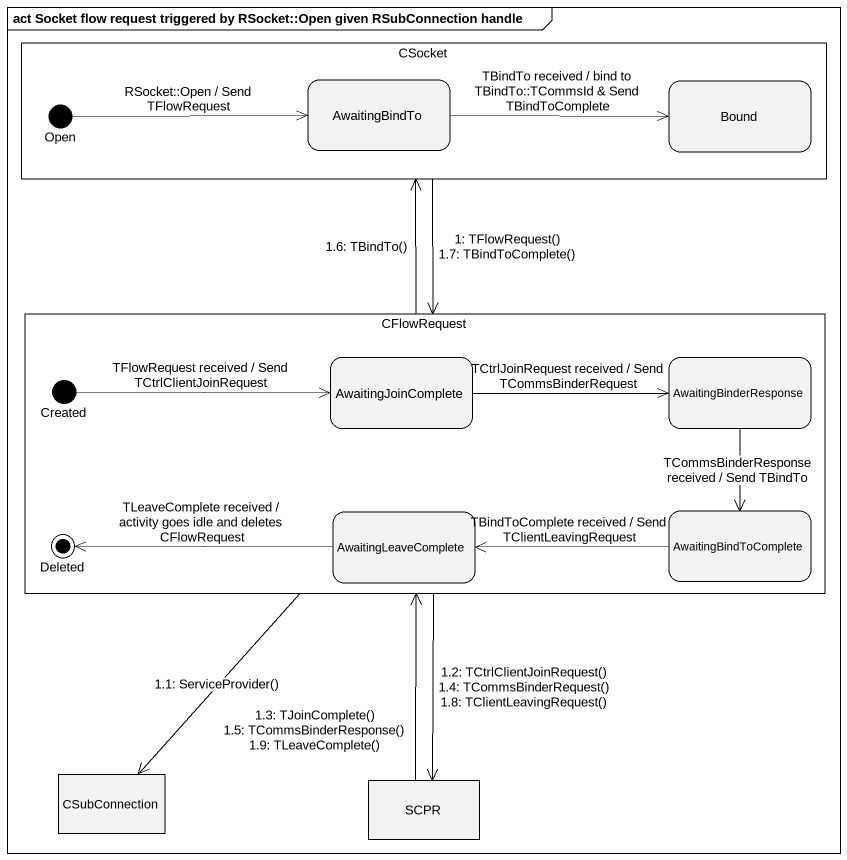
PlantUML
@startuml
mainframe act Socket flow request triggered by RSocket::Open given RSubConnection handle
hide empty description
state CSocket <<object>> {
  state Open <<start>>
  state AwaitingBindTo
  state Bound
}
state CFlowRequest <<object>> {
  state Created <<start>>
  state AwaitingJoinComplete
  state AwaitingBinderResponse
  state Deleted <<end>>
  state AwaitingLeaveComplete
  state AwaitingBindToComplete
}
state CSubConnection <<object>>
state SCPR <<object>>
Open -right-> AwaitingBindTo : RSocket::Open / Send TFlowRequest
AwaitingBindTo -right-> Bound : TBindTo received / bind to TBindTo::TCommsId & Send TBindToComplete
Created -right-> AwaitingJoinComplete : TFlowRequest received / Send TCtrlClientJoinRequest
AwaitingJoinComplete -right-> AwaitingBinderResponse : TCtrlJoinRequest received / Send TCommsBinderRequest
AwaitingBinderResponse --> AwaitingBindToComplete : TCommsBinderResponse received / Send TBindTo
AwaitingLeaveComplete -left-> Deleted : TLeaveComplete received / activity goes idle and deletes CFlowRequest
AwaitingBindToComplete -left-> AwaitingLeaveComplete : TBindToComplete received / Send TClientLeavingRequest
CSocket --> CFlowRequest : 1: TFlowRequest()\n1.7: TBindToComplete()
CFlowRequest --> CSubConnection : 1.1: ServiceProvider()
CFlowRequest --> SCPR : 1.2: TCtrlClientJoinRequest()\n1.4: TCommsBinderRequest()\n1.8: TClientLeavingRequest()
SCPR -up-> CFlowRequest : 1.3: TJoinComplete()\n1.5: TCommsBinderResponse()\n1.9: TLeaveComplete()
CFlowRequest -up-> CSocket : 1.6: TBindTo()
@enduml
